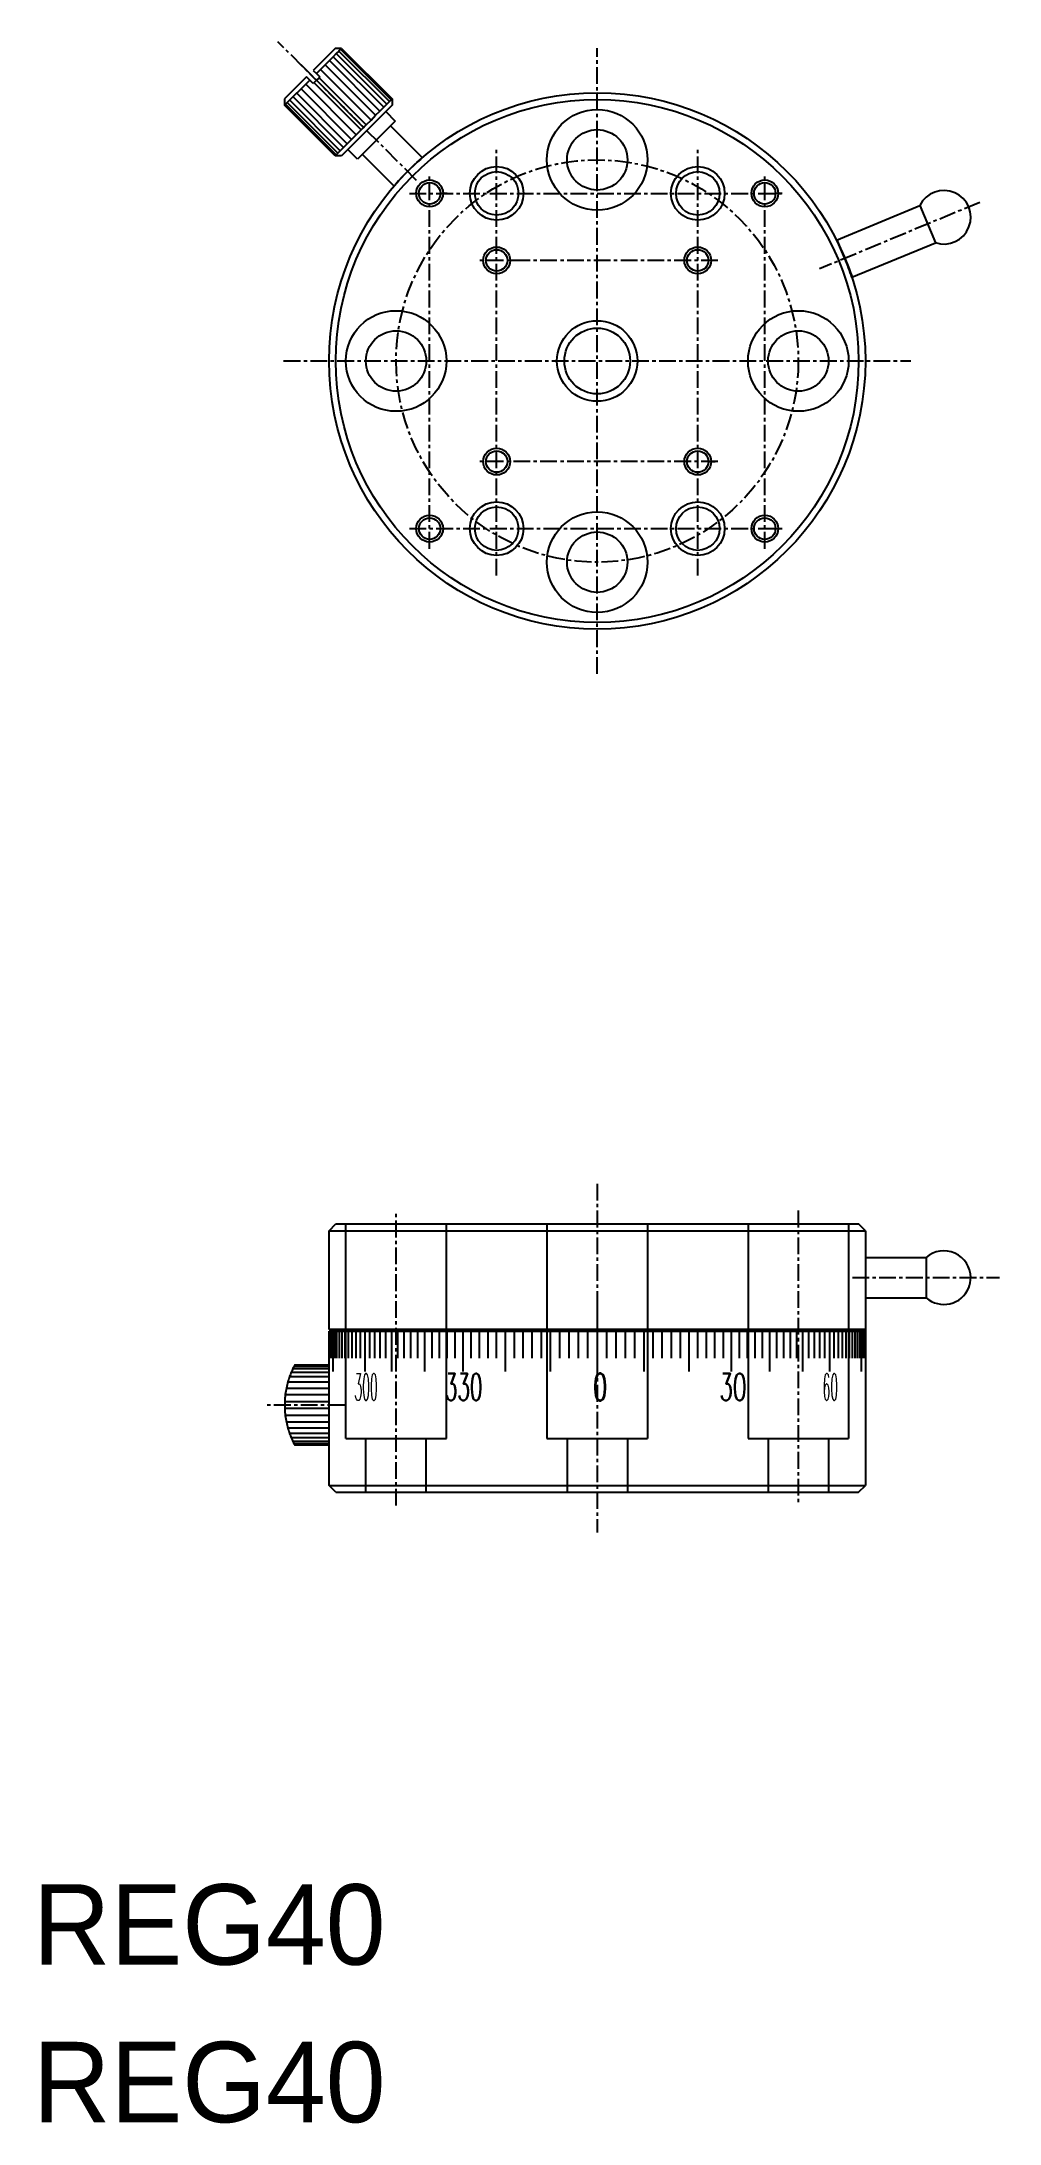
# Model space of a CAD drawing. Extents: x 964 to 1035, y 96 to 251.
import ezdxf

# ---------------------------------------------------------------- set-up
doc = ezdxf.new("R2010")
doc.units = 0
doc.linetypes.add('CENTER', pattern=[2, 1.25, -0.25, 0.25, -0.25])
doc.layers.get('0').update_dxf_attribs({"linetype": 'CONTINUOUS'})
doc.layers.add('1', color=7, linetype='CONTINUOUS')
doc.layers.add('CENTER', color=1, linetype='CENTER')
doc.styles.add('CONVERTER_3', font='txt.shx', dxfattribs={"width": 0.3375})
doc.styles.add('CONVERTER_4', font='txt.shx', dxfattribs={"width": 0.54})
doc.styles.add('CONVERTER_5', font='txt.shx', dxfattribs={"width": 0.585})
doc.styles.add('CONVERTER_6', font='txt.shx', dxfattribs={"width": 0.64125})

msp = doc.modelspace()

# ---------------------------------------------------------------- linework, layer by layer
at = {"color": 7, "linetype": 'CONTINUOUS'}
for p, q in [((985.84, 250.63), (984.2, 248.99)), ((985.69, 250.01), (985.4, 249.73)), ((985.92, 250.25), (985.69, 250.01)), ((986.31, 250.63), (985.84, 250.63)), ((986.11, 250.43), (985.92, 250.25)), ((986.23, 250.56), (986.11, 250.43)), ((986.3, 250.62), (986.23, 250.56)), ((986.31, 250.63), (986.3, 250.62)), ((986.31, 250.63), (990.08, 246.86)), ((983.7, 248.5), (982.06, 246.86)), ((983.94, 248.26), (983.7, 248.5)), ((984.2, 248.99), (984.43, 248.76)), ((984.73, 249.06), (984.43, 248.76)), ((984.43, 248.76), (984.69, 248.5)), ((984.63, 248.44), (984.45, 248.25)), ((984.69, 248.5), (984.63, 248.44)), ((985.08, 249.41), (984.73, 249.06)), ((985.4, 249.73), (985.08, 249.41)), ((983.94, 248.26), (982.06, 246.39)), ((982.06, 246.39), (983.94, 248.26)), ((982.06, 246.86), (982.06, 246.39)), ((984.2, 248), (983.94, 248.26)), ((984.45, 248.25), (984.2, 248)), ((984.26, 248.07), (984.2, 248)), ((984.45, 248.25), (987.96, 244.74)), ((989.69, 246.48), (990.08, 246.86)), ((990.08, 246.86), (990.08, 246.72)), ((985.84, 242.62), (982.06, 246.39)), ((985.84, 242.63), (982.07, 246.4)), ((988.14, 244.92), (988.51, 245.29)), ((988.51, 245.29), (988.85, 245.64)), ((988.85, 245.64), (989.17, 245.96)), ((989.09, 245.4), (988.92, 245.23)), ((989.41, 245.72), (989.09, 245.4)), ((989.17, 245.96), (989.46, 246.24)), ((989.56, 245.87), (989.41, 245.72)), ((989.46, 246.24), (989.69, 246.48)), ((989.69, 246), (989.56, 245.87)), ((989.61, 245.92), (990.31, 245.21)), ((989.82, 246.13), (989.69, 246)), ((989.93, 246.24), (989.82, 246.13)), ((990.03, 246.34), (989.93, 246.24)), ((990.08, 246.39), (990.03, 246.34)), ((990.08, 246.72), (990.08, 246.39)), ((985.84, 242.62), (987.96, 244.74)), ((985.84, 242.62), (987.77, 244.55)), ((988.38, 244.69), (986.31, 242.62)), ((987.47, 243.78), (987.3, 243.61)), ((987.64, 243.95), (987.47, 243.78)), ((990.31, 245.21), (987.49, 242.38)), ((987.82, 244.13), (987.64, 243.95)), ((988.01, 244.32), (987.82, 244.13)), ((987.96, 244.74), (988.14, 244.92)), ((988.56, 244.87), (988.38, 244.69)), ((988.74, 245.05), (988.56, 244.87)), ((988.92, 245.23), (988.74, 245.05)), ((989.96, 244.86), (992.32, 242.49)), ((985.98, 242.62), (985.84, 242.62)), ((986.31, 242.62), (985.98, 242.62)), ((986.36, 242.67), (986.31, 242.62)), ((986.46, 242.77), (986.36, 242.67)), ((986.57, 242.88), (986.46, 242.77)), ((986.69, 243), (986.57, 242.88)), ((986.83, 243.14), (986.69, 243)), ((987.49, 242.38), (986.78, 243.09)), ((987.49, 242.38), (986.78, 243.09)), ((986.98, 243.29), (986.83, 243.14)), ((987.3, 243.61), (986.98, 243.29)), ((987.84, 242.74), (990.2, 240.37)), ((1023.23, 236.34), (1029.45, 238.92)), ((1029.45, 238.92), (1030.6, 236.14)), ((1024.43, 233.59), (1023.28, 236.36)), ((1024.38, 233.57), (1030.6, 236.14)), ((985.38, 162.47), (1025.38, 162.47)), ((985.38, 155.11), (985.38, 162.47)), ((985.88, 162.97), (1001.63, 162.97)), ((986.63, 146.97), (986.63, 162.97)), ((994.13, 146.97), (994.13, 162.97)), ((1001.63, 162.97), (1001.63, 146.97)), ((1001.63, 162.97), (1009.13, 162.97)), ((1009.13, 162.97), (1009.13, 146.97)), ((1009.13, 162.97), (1016.63, 162.97)), ((1016.63, 162.97), (1016.63, 146.97)), ((1016.63, 162.97), (1024.13, 162.97)), ((1024.13, 162.97), (1024.13, 146.97)), ((1024.13, 162.97), (1024.88, 162.97)), ((1025.38, 162.47), (1025.38, 143.47)), ((1025.38, 160.47), (1029.92, 160.47)), ((1025.38, 159.97), (1025.38, 157.47)), ((1029.92, 160.47), (1029.92, 157.47)), ((1025.38, 157.47), (1025.38, 155.11)), ((1025.38, 157.47), (1029.92, 157.47)), ((1005.38, 155.11), (985.38, 155.11)), ((1005.38, 155.11), (985.38, 155.11)), ((985.38, 143.47), (985.38, 154.97)), ((985.38, 154.97), (1005.38, 154.97)), ((992.04, 154.97), (992.04, 155.11)), ((992.04, 154.97), (992.04, 155.11)), ((1025.38, 155.11), (1005.38, 155.11)), ((1005.38, 154.97), (1025.38, 154.97)), ((1018.71, 155.11), (1018.71, 154.97)), ((982.82, 152.47), (985.38, 152.47)), ((985.38, 146.47), (982.82, 146.47)), ((986.63, 146.97), (988.13, 146.97)), ((986.63, 146.97), (988.13, 146.97)), ((988.13, 142.97), (988.13, 146.97)), ((988.13, 146.97), (992.63, 146.97)), ((992.63, 142.97), (992.63, 146.97)), ((992.63, 146.97), (994.13, 146.97)), ((1001.63, 146.97), (1003.13, 146.97)), ((1003.13, 146.97), (1003.13, 142.97)), ((1003.13, 146.97), (1007.63, 146.97)), ((1007.63, 146.97), (1007.63, 142.97)), ((1007.63, 146.97), (1009.13, 146.97)), ((1007.63, 146.97), (1009.13, 146.97)), ((1016.63, 146.97), (1018.13, 146.97)), ((1018.13, 146.97), (1018.13, 142.97)), ((1018.13, 146.97), (1022.63, 146.97)), ((1022.63, 146.97), (1022.63, 142.97)), ((1022.63, 146.97), (1024.13, 146.97)), ((1022.63, 146.97), (1024.13, 146.97)), ((985.38, 143.47), (1025.38, 143.47)), ((985.88, 142.97), (1003.13, 142.97)), ((1003.13, 142.97), (1007.63, 142.97)), ((1007.63, 142.97), (1024.88, 142.97)), ((1018.13, 142.97), (1022.63, 142.97))]:
    msp.add_line(p, q, dxfattribs=at)
at = {"color": 3, "linetype": 'CONTINUOUS'}
for p, q in [((985.69, 250.01), (989.46, 246.24)), ((985.92, 250.25), (989.69, 246.48)), ((986.11, 250.43), (989.88, 246.66)), ((986.23, 250.56), (990.01, 246.79)), ((986.3, 250.62), (990.07, 246.85)), ((984.63, 248.44), (988.14, 244.92)), ((984.73, 249.06), (988.51, 245.29)), ((985.08, 249.41), (988.85, 245.64)), ((985.4, 249.73), (989.17, 245.96)), ((986.46, 243.24), (982.69, 247.01)), ((986.74, 243.52), (982.97, 247.29)), ((987.06, 243.84), (983.29, 247.61)), ((987.41, 244.19), (983.64, 247.96)), ((987.77, 244.55), (984.26, 248.07)), ((985.91, 242.69), (982.14, 246.46)), ((986.03, 242.82), (982.26, 246.59)), ((986.22, 243), (982.45, 246.77)), ((985.39, 152.97), (985.39, 154.97)), ((985.42, 152.97), (985.42, 154.97)), ((985.49, 152.97), (985.49, 154.97)), ((985.57, 152.97), (985.57, 154.97)), ((985.68, 151.97), (985.68, 154.97)), ((985.81, 152.97), (985.81, 154.97)), ((985.97, 152.97), (985.97, 154.97)), ((986.15, 152.97), (986.15, 154.97)), ((986.35, 152.97), (986.35, 154.97)), ((986.58, 152.97), (986.58, 154.97)), ((986.83, 152.97), (986.83, 154.97)), ((987.1, 152.97), (987.1, 154.97)), ((987.4, 152.97), (987.4, 154.97)), ((987.72, 152.97), (987.72, 154.97)), ((988.06, 151.97), (988.06, 154.97)), ((988.41, 152.97), (988.41, 154.97)), ((988.79, 152.97), (988.79, 154.97)), ((989.2, 152.97), (989.2, 154.97)), ((989.62, 152.97), (989.62, 154.97)), ((990.05, 151.97), (990.05, 154.97)), ((990.51, 152.97), (990.51, 154.97)), ((990.99, 152.97), (990.99, 154.97)), ((991.48, 152.97), (991.48, 154.97)), ((991.99, 152.97), (991.99, 154.97)), ((992.52, 151.97), (992.52, 154.97)), ((993.06, 152.97), (993.06, 154.97)), ((993.62, 152.97), (993.62, 154.97)), ((994.19, 152.97), (994.19, 154.97)), ((994.78, 152.97), (994.78, 154.97)), ((995.38, 151.97), (995.38, 154.97)), ((995.99, 152.97), (995.99, 154.97)), ((996.61, 152.97), (996.61, 154.97)), ((997.24, 152.97), (997.24, 154.97)), ((997.88, 152.97), (997.88, 154.97)), ((998.54, 151.97), (998.54, 154.97)), ((999.2, 152.97), (999.2, 154.97)), ((999.86, 152.97), (999.86, 154.97)), ((1000.54, 152.97), (1000.54, 154.97)), ((1001.22, 152.97), (1001.22, 154.97)), ((1001.9, 151.97), (1001.9, 154.97)), ((1002.59, 152.97), (1002.59, 154.97)), ((1003.29, 152.97), (1003.29, 154.97)), ((1003.98, 152.97), (1003.98, 154.97)), ((1004.68, 152.97), (1004.68, 154.97)), ((1005.38, 154.97), (1005.38, 151.97)), ((1006.07, 154.97), (1006.07, 152.97)), ((1006.77, 154.97), (1006.77, 152.97)), ((1007.47, 154.97), (1007.47, 152.97)), ((1008.16, 154.97), (1008.16, 152.97)), ((1008.85, 154.97), (1008.85, 151.97)), ((1009.53, 154.97), (1009.53, 152.97)), ((1010.21, 154.97), (1010.21, 152.97)), ((1010.89, 154.97), (1010.89, 152.97)), ((1011.56, 154.97), (1011.56, 152.97)), ((1012.22, 154.97), (1012.22, 151.97)), ((1012.87, 154.97), (1012.87, 152.97)), ((1013.51, 154.97), (1013.51, 152.97)), ((1014.14, 154.97), (1014.14, 152.97)), ((1014.77, 154.97), (1014.77, 152.97)), ((1015.38, 154.97), (1015.38, 151.97)), ((1015.97, 154.97), (1015.97, 152.97)), ((1016.56, 154.97), (1016.56, 152.97)), ((1017.13, 154.97), (1017.13, 152.97)), ((1017.69, 154.97), (1017.69, 152.97)), ((1018.23, 154.97), (1018.23, 151.97)), ((1018.76, 154.97), (1018.76, 152.97)), ((1019.27, 154.97), (1019.27, 152.97)), ((1019.76, 154.97), (1019.76, 152.97)), ((1020.24, 154.97), (1020.24, 152.97)), ((1020.7, 154.97), (1020.7, 151.97)), ((1021.14, 154.97), (1021.14, 152.97)), ((1021.56, 154.97), (1021.56, 152.97)), ((1021.96, 154.97), (1021.96, 152.97)), ((1022.34, 154.97), (1022.34, 152.97)), ((1022.7, 154.97), (1022.7, 151.97)), ((1023.03, 154.97), (1023.03, 152.97)), ((1023.35, 154.97), (1023.35, 152.97)), ((1023.65, 154.97), (1023.65, 152.97)), ((1023.92, 154.97), (1023.92, 152.97)), ((1024.17, 154.97), (1024.17, 152.97)), ((1024.4, 154.97), (1024.4, 152.97)), ((1024.6, 154.97), (1024.6, 152.97)), ((1024.78, 154.97), (1024.78, 152.97)), ((1024.94, 154.97), (1024.94, 152.97)), ((1025.07, 154.97), (1025.07, 151.97)), ((1025.18, 154.97), (1025.18, 152.97)), ((1025.27, 154.97), (1025.27, 152.97)), ((1025.33, 154.97), (1025.33, 152.97)), ((1025.36, 154.97), (1025.36, 152.97)), ((982.68, 152.19), (985.38, 152.19)), ((982.77, 152.37), (985.38, 152.37)), ((982.81, 152.46), (985.38, 152.46)), ((982.19, 150.74), (985.38, 150.74)), ((982.3, 151.19), (985.38, 151.19)), ((982.43, 151.59), (985.38, 151.59)), ((982.56, 151.93), (985.38, 151.93)), ((982.07, 149.73), (985.38, 149.73)), ((985.38, 149.21), (982.07, 149.21)), ((982.11, 150.25), (985.38, 150.25)), ((985.38, 148.7), (982.11, 148.7)), ((985.38, 148.2), (982.19, 148.2)), ((985.38, 147.75), (982.3, 147.75)), ((985.38, 147.35), (982.43, 147.35)), ((985.38, 147.02), (982.56, 147.02)), ((985.38, 146.75), (982.68, 146.75)), ((985.38, 146.57), (982.77, 146.57)), ((985.38, 146.48), (982.81, 146.48))]:
    msp.add_line(p, q, dxfattribs=at)
at = {"color": 7, "linetype": 'CONTINUOUS'}
for centre, radius in [((1005.38, 227.32), 20), ((1005.38, 227.32), 19.5), ((1005.38, 242.32), 3.75), ((1005.38, 242.32), 2.25), ((992.88, 239.82), 0.8), ((997.88, 239.82), 1.62), ((1012.88, 239.82), 1.62), ((1017.88, 239.82), 0.8), ((997.88, 234.82), 0.8), ((1012.88, 234.82), 0.8), ((990.38, 227.32), 3.75), ((1005.38, 227.32), 2.45), ((1005.38, 227.32), 2.45), ((1020.38, 227.32), 3.75), ((990.38, 227.32), 2.25), ((1020.38, 227.32), 2.25), ((997.88, 219.82), 0.8), ((1012.88, 219.82), 0.8), ((997.88, 214.82), 1.62), ((1005.38, 212.32), 3.75), ((1012.88, 214.82), 1.62), ((992.88, 214.82), 0.8), ((1005.38, 212.32), 2.25), ((1017.88, 214.82), 0.8)]:
    msp.add_circle(centre, radius, dxfattribs=at)
at = {"color": 3, "linetype": 'CONTINUOUS'}
for centre, radius in [((992.88, 239.82), 1), ((997.88, 239.82), 2), ((1012.88, 239.82), 2), ((1017.88, 239.82), 1), ((997.88, 234.82), 1), ((1012.88, 234.82), 1), ((1005.38, 227.32), 3), ((1005.38, 227.32), 3), ((997.88, 219.82), 1), ((1012.88, 219.82), 1), ((992.88, 214.82), 1), ((997.88, 214.82), 2), ((1012.88, 214.82), 2), ((1017.88, 214.82), 1)]:
    msp.add_circle(centre, radius, dxfattribs=at)
at = {"color": 7, "linetype": 'CONTINUOUS'}
for centre, radius, start, end in [((1005.38, 227.32), 20, 131.2731, 138.7269), ((1031.24, 238.04), 2, 251.0904, 153.9096), ((1005.38, 227.32), 20, 22.5, 26.8012), ((1005.38, 227.32), 20, 18.1988, 22.5), ((1031.24, 158.97), 2, 0, 131.4096), ((1031.24, 158.97), 2, 337.5, 0), ((1031.24, 158.97), 2, 228.5904, 337.5), ((988.41, 149.47), 6.34, 154.6124, 157.2004), ((988.41, 149.47), 6.34, 152.81, 154.6124), ((988.41, 149.47), 6.34, 151.8838, 152.81), ((988.41, 149.47), 6.34, 151.7668, 151.8838), ((988.41, 149.47), 6.34, 168.4674, 172.9672), ((988.41, 149.47), 6.34, 164.2561, 168.4674), ((988.41, 149.47), 6.34, 160.4575, 164.2561), ((988.41, 149.47), 6.34, 157.2004, 160.4575), ((988.41, 149.47), 6.34, 177.637, 182.363), ((988.41, 149.47), 6.34, 172.9672, 177.637), ((988.41, 149.47), 6.34, 182.363, 187.0328), ((988.41, 149.47), 6.34, 187.0328, 191.5326), ((988.41, 149.47), 6.34, 191.5326, 195.7439), ((988.41, 149.47), 6.34, 195.7439, 199.5425), ((988.41, 149.47), 6.34, 199.5425, 202.7996), ((988.41, 149.47), 6.34, 202.7996, 205.3876), ((988.41, 149.47), 6.34, 205.3876, 207.19), ((988.41, 149.47), 6.34, 207.19, 208.1162), ((988.41, 149.47), 6.34, 208.1162, 208.2332)]:
    msp.add_arc(centre, radius, start, end, dxfattribs=at)
at = {"layer": '1', "color": 4, "linetype": 'CONTINUOUS'}
msp.add_line((1005.38, 157.91), (1005.38, 155.11), dxfattribs=at)
at = {"layer": 'CENTER', "color": 1, "linetype": 'CENTER'}
for p, q in [((991.91, 240.78), (981.56, 251.13)), ((1005.38, 203.99), (1005.38, 250.65)), ((983.28, 249.42), (984.45, 248.25)), ((984.45, 248.25), (987.96, 244.74)), ((997.88, 211.32), (997.88, 243.32)), ((1012.88, 211.32), (1012.88, 243.32)), ((992.88, 213.32), (992.88, 241.32)), ((1017.88, 213.32), (1017.88, 241.32)), ((991.38, 239.82), (1019.38, 239.82)), ((993.88, 239.82), (993.68, 239.82)), ((994.18, 239.82), (993.88, 239.82)), ((1018.88, 239.82), (1018.68, 239.82)), ((1019.18, 239.82), (1018.88, 239.82)), ((1033.93, 239.15), (1021.96, 234.19)), ((1014.38, 234.82), (996.38, 234.82)), ((998.88, 234.82), (998.68, 234.82)), ((999.18, 234.82), (998.88, 234.82)), ((1013.88, 234.82), (1013.68, 234.82)), ((1014.18, 234.82), (1013.88, 234.82)), ((981.99, 227.32), (1028.76, 227.32)), ((1014.38, 219.82), (996.38, 219.82)), ((1013.68, 219.82), (1013.88, 219.82)), ((1013.88, 219.82), (1014.18, 219.82)), ((991.38, 214.82), (1019.38, 214.82)), ((993.68, 214.82), (993.88, 214.82)), ((993.68, 214.82), (993.88, 214.82)), ((993.88, 214.82), (994.18, 214.82)), ((993.88, 214.82), (994.18, 214.82)), ((1018.68, 214.82), (1018.88, 214.82)), ((1018.88, 214.82), (1019.18, 214.82)), ((1005.38, 165.97), (1005.38, 157.91)), ((990.38, 141.97), (990.38, 163.97)), ((1020.38, 163.97), (1020.38, 141.97)), ((985.38, 162.47), (985.88, 162.97)), ((1025.38, 162.47), (1024.88, 162.97)), ((1024.41, 158.97), (1035.38, 158.97)), ((1005.38, 157.91), (1005.38, 155.11)), ((1005.38, 155.11), (1005.38, 154.97)), ((1005.38, 154.97), (1005.38, 139.97)), ((986.52, 149.47), (980.61, 149.47)), ((985.88, 142.97), (985.38, 143.47)), ((1024.88, 142.97), (1025.38, 143.47))]:
    msp.add_line(p, q, dxfattribs=at)
msp.add_circle((1005.38, 227.32), 15, dxfattribs=at)

# ---------------------------------------------------------------- texts
at = {"color": 3, "linetype": 'CONTINUOUS'}
for s, style, width, p in [('300', 'CONVERTER_3', 0.3375, (987.27, 149.81)), ('330', 'CONVERTER_4', 0.54, (994.03, 149.81)), ('0', 'CONVERTER_6', 0.64125, (1005.05, 149.81)), ('30', 'CONVERTER_5', 0.585, (1014.5, 149.81)), ('60', 'CONVERTER_3', 0.3375, (1022.19, 149.81))]:
    msp.add_text(s, height=2, dxfattribs=dict(at, style=style, width=width)).set_placement(p)
at = {"color": 7, "linetype": 'CONTINUOUS'}
for p in [(963.28, 107.74), (963.28, 95.99)]:
    msp.add_text('REG40', height=6, dxfattribs=at).set_placement(p)

doc.saveas('drawing.dxf')
